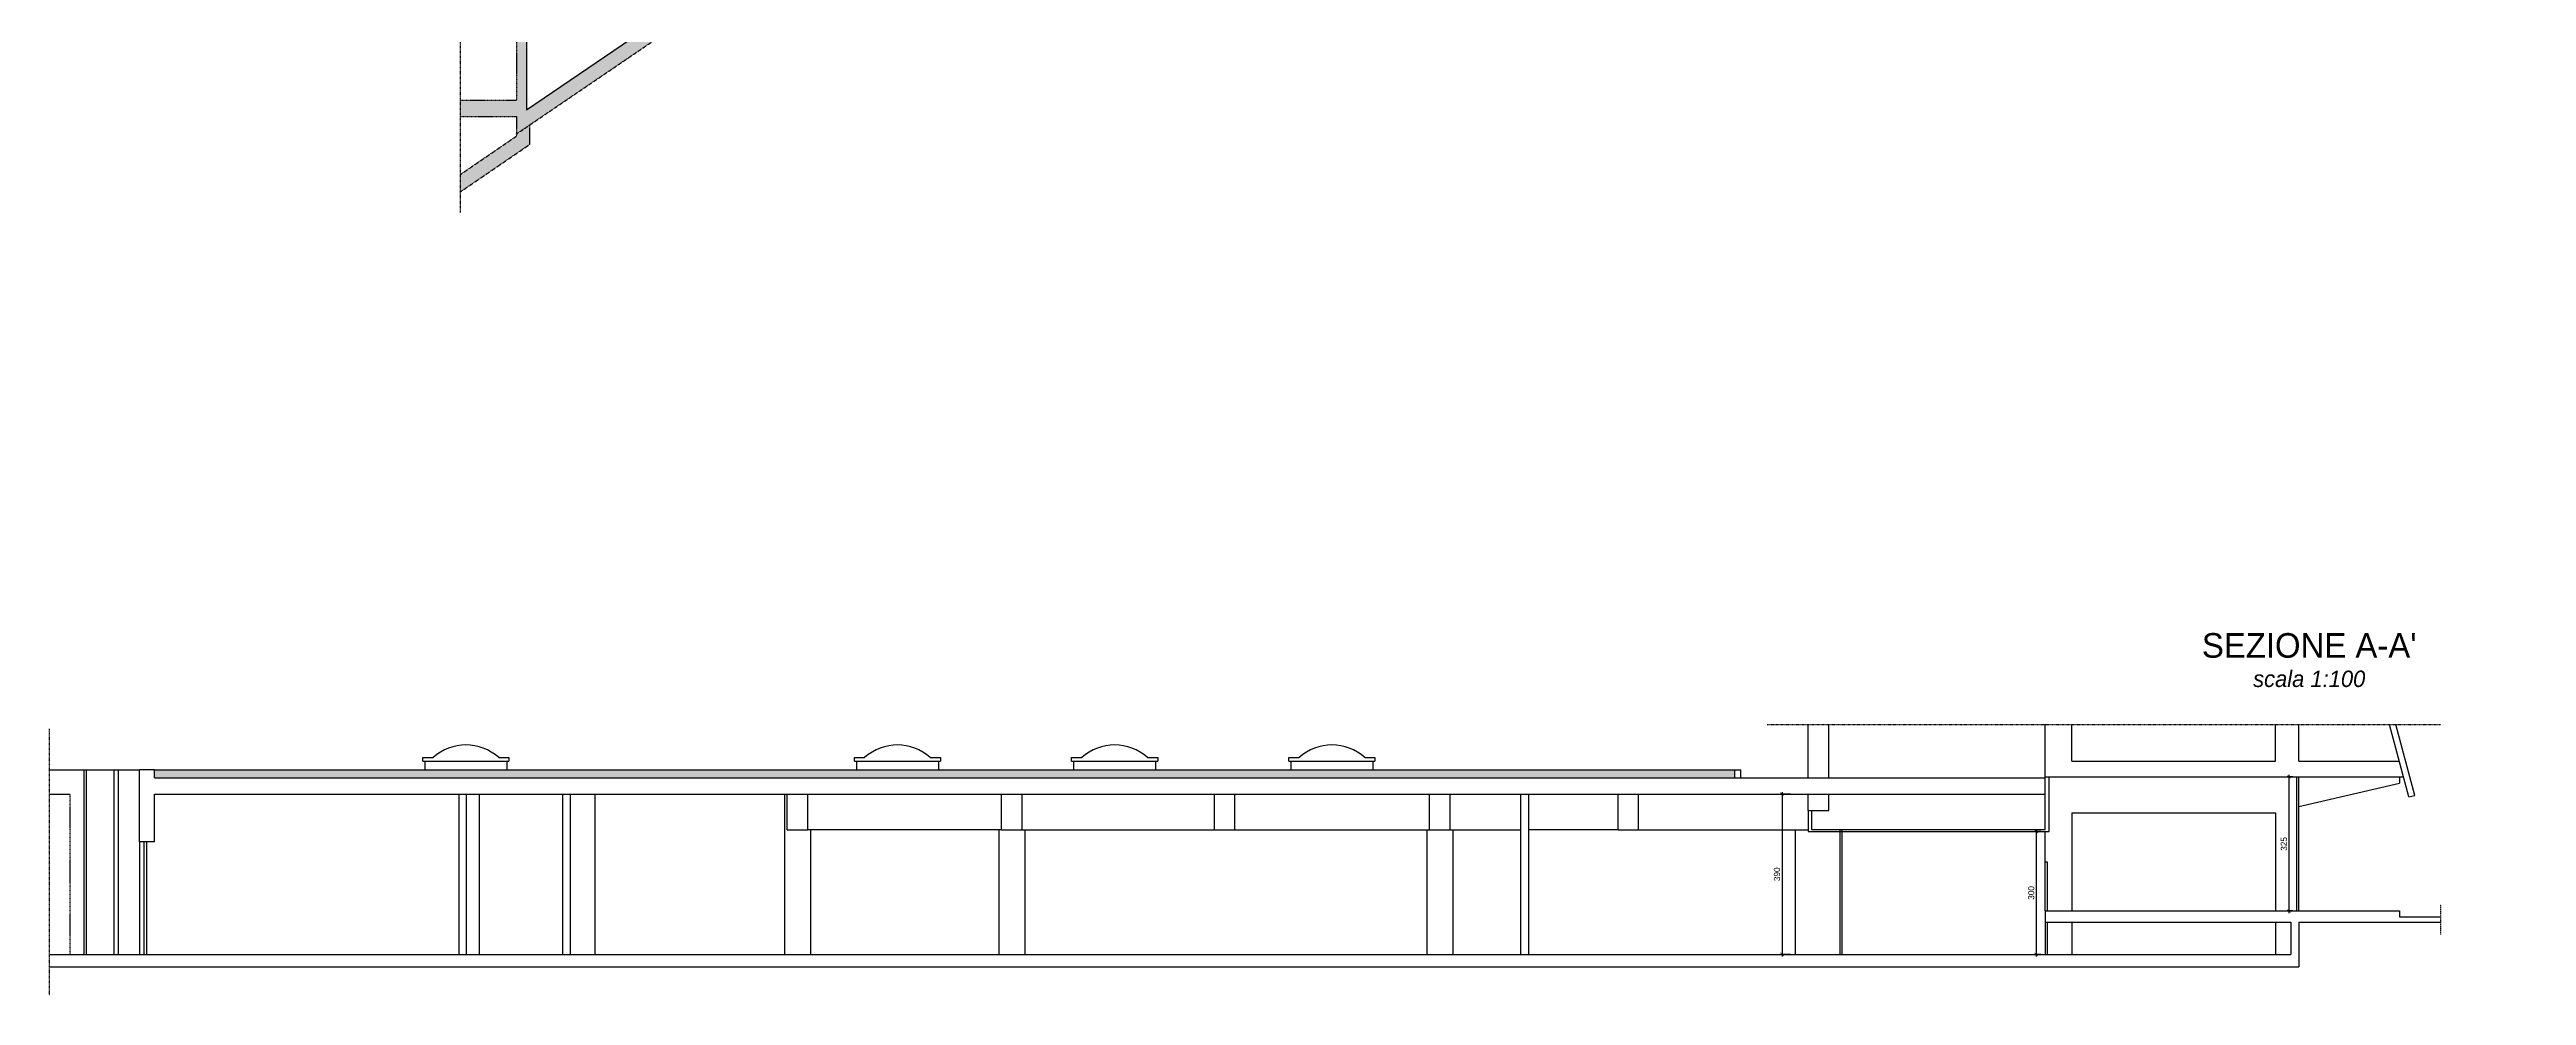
# Model space of a CAD drawing. Header units: millimetres. Extents: x 515 to 43442, y -1882 to 9936.
# Drawn here: x 14482 to 20524, y -1882 to 424 of the extents above; entities that cross this region are included whole.
import ezdxf

# ---------------------------------------------------------------- set-up
doc = ezdxf.new("R2010")
doc.units = ezdxf.units.MM
doc.linetypes.add('35', pattern=[1.5, 0.5, -0.25, 0.5, -0.25])
doc.linetypes.add('DASHDOT2', pattern=[0.5, 0.25, -0.125, 0, -0.125])
doc.layers.get('Defpoints').update_dxf_attribs({"color": 31})
for name, color, linetype in [('CAMP murantico', 161, 'Continuous'), ('INF', 8, 'Continuous'), ('Interni S', 2, 'Continuous'), ('Q_100_ESECUTIVO', 3, 'Continuous'), ('SEZ', 170, 'Continuous'), ('Testi', 7, 'Continuous')]:
    doc.layers.add(name, color=color, linetype=linetype)
doc.layers.add('CAMP sez', color=9, linetype='Continuous', lineweight=15, true_color=0xbdbdbd)
doc.styles.add('T_ESE_q100', font='bahnschrift.ttf', dxfattribs={"height": 15})
doc.dimstyles.new('ESE_q100', dxfattribs={"dimscale": 0, "dimtxt": 15, "dimasz": 8, "dimexe": 5, "dimexo": 10, "dimgap": 5, "dimtad": 1, "dimdec": 0, "dimrnd": 0.5, "dimzin": 0, "dimdsep": 46, "dimtxsty": 'T_ESE_q100', "dimblk": 'ARCHTICK', "dimcen": 0.09, "dimdle": 5, "dimadec": 0, "dimazin": 0, "dimtfac": 1, "dimtdec": 0, "dimtofl": 0, "dimtmove": 2, "dimatfit": 3, "dimldrblk": 'ARCHTICK', "dimfxl": 20, "dimfxlon": 1, "dimtolj": 1, "dimtzin": 0, "dimarcsym": 0})

# ---------------------------------------------------------------- blocks, each defined once
blk = doc.blocks.new('_ArchTick')
at = {"color": 0, "linetype": 'ByBlock', "const_width": 0.15}
blk.add_lwpolyline([(-0.5, -0.5), (0.5, 0.5)], dxfattribs=at)
blk = doc.blocks.new('*D108')
at = {"layer": 'Defpoints', "color": 0, "transparency": 16777216}
for p in [(19944.5, -1349.4), (19963.6, -1349.4), (19963.6, -1676.4)]:
    blk.add_point(p, dxfattribs=at)
at = {"layer": 'Q_100_ESECUTIVO', "color": 0, "lineweight": -2, "transparency": 16777216}
for p, q in [((19953.6, -1349.4), (19939.5, -1349.4)), ((19944.5, -1681.4), (19944.5, -1344.4)), ((19953.6, -1676.4), (19939.5, -1676.4))]:
    blk.add_line(p, q, dxfattribs=at)
at = {"layer": 'Q_100_ESECUTIVO', "color": 0, "lineweight": -2, "transparency": 16777216, "xscale": 8, "yscale": 8, "zscale": 8}
for p, rotation in [((19944.5, -1349.4), 90), ((19944.5, -1676.4), 270)]:
    blk.add_blockref('_ArchTick', p, dxfattribs=dict(at, rotation=rotation))
at = {"layer": 'Q_100_ESECUTIVO', "color": 0, "transparency": 16777216, "insert": (19931.9, -1512.9), "char_height": 15, "attachment_point": 5, "rotation": 90, "style": 'T_ESE_q100'}
blk.add_mtext('\\A1;325', dxfattribs=at)
blk = doc.blocks.new('*D109')
at = {"layer": 'Defpoints', "color": 0, "transparency": 16777216}
for p in [(19328.2, -1482.4), (19349.6, -1482.4), (19349.6, -1782.4)]:
    blk.add_point(p, dxfattribs=at)
at = {"layer": 'Q_100_ESECUTIVO', "color": 0, "lineweight": -2, "transparency": 16777216}
for p, q in [((19339.6, -1482.4), (19323.2, -1482.4)), ((19328.2, -1787.4), (19328.2, -1477.4)), ((19339.6, -1782.4), (19323.2, -1782.4))]:
    blk.add_line(p, q, dxfattribs=at)
at = {"layer": 'Q_100_ESECUTIVO', "color": 0, "lineweight": -2, "transparency": 16777216, "xscale": 8, "yscale": 8, "zscale": 8}
for p, rotation in [((19328.2, -1482.4), 90), ((19328.2, -1782.4), 270)]:
    blk.add_blockref('_ArchTick', p, dxfattribs=dict(at, rotation=rotation))
at = {"layer": 'Q_100_ESECUTIVO', "color": 0, "transparency": 16777216, "insert": (19315.5, -1632.4), "char_height": 15, "attachment_point": 5, "rotation": 90, "style": 'T_ESE_q100'}
blk.add_mtext('\\A1;300', dxfattribs=at)
blk = doc.blocks.new('*D110')
at = {"layer": 'Defpoints', "color": 0, "transparency": 16777216}
for p in [(18771.6, -1391.4), (18708, -1782.4), (18771.6, -1782.4)]:
    blk.add_point(p, dxfattribs=at)
at = {"layer": 'Q_100_ESECUTIVO', "color": 0, "lineweight": -2, "transparency": 16777216}
for p, q in [((18708, -1386.4), (18708, -1787.4)), ((18728, -1391.4), (18703, -1391.4)), ((18728, -1782.4), (18703, -1782.4))]:
    blk.add_line(p, q, dxfattribs=at)
at = {"layer": 'Q_100_ESECUTIVO', "color": 0, "lineweight": -2, "transparency": 16777216, "xscale": 8, "yscale": 8, "zscale": 8}
for p, rotation in [((18708, -1391.4), 90), ((18708, -1782.4), 270)]:
    blk.add_blockref('_ArchTick', p, dxfattribs=dict(at, rotation=rotation))
at = {"layer": 'Q_100_ESECUTIVO', "color": 0, "transparency": 16777216, "insert": (18695.4, -1586.9), "char_height": 15, "attachment_point": 5, "rotation": 90, "style": 'T_ESE_q100'}
blk.add_mtext('\\A1;390', dxfattribs=at)

msp = doc.modelspace()

# ---------------------------------------------------------------- hatches: boundary and pattern name
at = {"layer": 'CAMP murantico'}
h = msp.add_hatch(dxfattribs=at)
h.set_pattern_fill('EARTH', color=256, scale=0.8, angle=45)
h.set_pattern_definition([(45, (23892.545, -5509.2794), (0, 7.184205), [5.08, -5.08]), (45, (23891.198, -5507.9323), (0, 7.184205), [5.08, -5.08]), (45, (23889.851, -5506.5853), (0, 7.184205), [5.08, -5.08]), (135, (23889.851, -5505.6873), (-7.184205, 0), [5.08, -5.08]), (135, (23891.198, -5504.34), (-7.184205, 0), [5.08, -5.08]), (135, (23892.545, -5502.993), (-7.184205, 0), [5.08, -5.08])])
h.paths.add_polyline_path([(18592.6, -1332.4), (14737.4, -1332.4), (14737.4, -1351.4), (18592.6, -1351.4)])
at = {"layer": 'CAMP sez'}
h = msp.add_hatch(color=256, dxfattribs=at)
h.dxf.hatch_style = 1
h.paths.add_polyline_path([(16255.5, 2320), (16141.5, 2320), (16141.5, 2293), (16146.5, 2293), (16146.5, 2274), (16141.5, 2274), (16141.5, 2247), (16255.5, 2247)], flags=17)
h.paths.add_polyline_path([(15798.5, 1738), (15645.5, 1738), (15645.5, 1723), (15798.5, 1723)], flags=17)
h.paths.add_polyline_path([(15277, 4658), (15257, 4658), (15257, 4260), (15277, 4260)], flags=17)
h.paths.add_polyline_path([(15297, 4260), (15237, 4260), (15237, 4240), (15297, 4240)], flags=17)
h.paths.add_polyline_path([(15414.5, 4260), (15387, 4260), (15387, 4240), (15414.5, 4240)], flags=17)
h.paths.add_polyline_path([(15147, 4260), (15034.5, 4260), (15034.5, 4240), (15147, 4240)], flags=17)
h.paths.add_polyline_path([(15560.5, 3925), (15414.5, 3925), (15414.5, 3909), (15533.5, 3909), (15533.5, 3816), (15586.5, 3816), (15586.5, 3827), (15560.5, 3827)], flags=17)
h.paths.add_polyline_path([(15414.5, 3914), (15394.5, 3914), (15394.5, 3909), (15414.5, 3909)], flags=17)
h.paths.add_polyline_path([(17153.5, 2840), (17090.5, 2840), (17090.5, 2768), (17153.5, 2768)], flags=17)
h.paths.add_polyline_path([(17153.5, 1794), (17090.5, 1794), (17090.5, 1695), (17153.5, 1733)], flags=17)
h.paths.add_polyline_path([(17668, 2087.5), (17648.9, 2115.6), (17616.6, 2093.7), (17635.7, 2065.6)], flags=17)
h.paths.add_polyline_path([(18190.2, 2442.4), (18171.1, 2470.6), (18138.9, 2448.6), (18158, 2420.5)], flags=17)
h.paths.add_polyline_path([(18197.5, 2840), (18134.5, 2840), (18134.5, 2768), (18197.5, 2768)], flags=17)
h.paths.add_polyline_path([(18722.9, 2804.4), (18720.5, 2840), (18657.5, 2840), (18657.5, 2760)], flags=17)
h.paths.add_polyline_path([(19261.8, 3176.8), (19243.8, 3203.2), (19183.4, 3162.2), (19201.4, 3135.7)], flags=17)
h.paths.add_polyline_path([(19514.9, 3348.8), (19496.9, 3375.2), (19465.4, 3353.9), (19483.4, 3327.4)], flags=17)
h.paths.add_polyline_path([(16925.5, 1723), (16905.5, 1723), (16905.5, 1593.5), (16682.3, 1441.8), (16693.5, 1425.2), (16925.5, 1582.9)], flags=17)
h.paths.add_polyline_path([(16661.3, 1403.3), (16649.9, 1420), (16255.5, 1221.4), (16255.5, 1199)], flags=17)
h.paths.add_polyline_path([(16674.4, 1453.3), (16642.2, 1431.4), (16661.3, 1403.3), (16693.5, 1425.2)], flags=17)
h.paths.add_polyline_path([(16255.5, 1272), (16141.5, 1272), (16141.5, 1245), (16146.5, 1245), (16146.5, 1226), (16141.5, 1226), (16141.5, 1199), (16255.5, 1199), (16255.5, 1221.4)], flags=17)
h.paths.add_polyline_path([(16255.5, 1796), (16141.5, 1796), (16141.5, 1769), (16146.5, 1769), (16146.5, 1750), (16141.5, 1750), (16141.5, 1723), (16255.5, 1723)], flags=17)
h.paths.add_polyline_path([(15645.5, 1796), (15580.5, 1796), (15580.5, 1769), (15585.5, 1769), (15585.5, 1750), (15580.5, 1750), (15580.5, 1723), (15645.5, 1723)], flags=17)
h.paths.add_polyline_path([(16141.5, 1738), (15888.5, 1738), (15888.5, 1723), (16141.5, 1723)], flags=17)
edge = h.paths.add_edge_path(flags=17)
edge.add_arc((15645.5, 2283.5), 218, 270, 282.45894, ccw=False)
edge.add_line((15645.5, 2065.5), (15645.5, 2048.5))
edge.add_arc((15645.5, 2283.5), 235, 270, 282.45894)
edge.add_line((15696.2, 2054.1), (15692.6, 2070.7))
edge = h.paths.add_edge_path(flags=17)
edge.add_line((15645.5, 2322), (15561.4, 2322))
edge.add_arc((15645.5, 2283.5), 92.5, 155.40407, 204.59593)
edge.add_line((15561.4, 2245), (15645.5, 2245))
edge.add_line((15645.5, 2245), (15645.5, 2322))
edge = h.paths.add_edge_path(flags=17)
edge.add_arc((15645.5, 2283.5), 235, 77.54106, 90)
edge.add_line((15645.5, 2518.5), (15645.5, 2501.5))
edge.add_arc((15645.5, 2283.5), 218, 77.54106, 90, ccw=False)
edge.add_line((15692.6, 2496.4), (15696.2, 2513))
h.paths.add_polyline_path([(15645.5, 1272), (15580.5, 1272), (15580.5, 1245), (15585.5, 1245), (15585.5, 1226), (15580.5, 1226), (15580.5, 1199), (15645.5, 1199)], flags=17)
h.paths.add_polyline_path([(15078.5, 1245), (15083.5, 1245), (15083.5, 1272), (15026.5, 1272), (15026.5, 1199), (15083.5, 1199), (15083.5, 1226), (15078.5, 1226)], flags=17)
h.paths.add_polyline_path([(15580.5, 1212), (15083.5, 1212), (15083.5, 1199), (15580.5, 1199)], flags=17)
h.paths.add_polyline_path([(15053.5, 1199), (15026.5, 1199), (15026.5, 1175), (15053.5, 1175)], flags=17)
h.paths.add_polyline_path([(15078.5, 1769), (15083.5, 1769), (15083.5, 1796), (15026.5, 1796), (15026.5, 1723), (15083.5, 1723), (15083.5, 1750), (15078.5, 1750)], flags=17)
h.paths.add_polyline_path([(15078.5, 2293), (15083.5, 2293), (15083.5, 2320), (15026.5, 2320), (15026.5, 2247), (15083.5, 2247), (15083.5, 2274), (15078.5, 2274)], flags=17)
h.paths.add_polyline_path([(15078.5, 2817), (15083.5, 2817), (15083.5, 2844), (15026.5, 2844), (15026.5, 2771), (15083.5, 2771), (15083.5, 2798), (15078.5, 2798)], flags=17)
h.paths.add_polyline_path([(15083.5, 3322), (15078.5, 3322), (15078.5, 3341), (15083.5, 3341), (15083.5, 3368), (15026.5, 3368), (15026.5, 3295), (15083.5, 3295)], flags=17)
h.paths.add_polyline_path([(15645.5, 3675), (15026.5, 3675), (15026.5, 3664), (15634.5, 3664), (15634.5, 3527), (15565.5, 3527), (15565.5, 3516), (15634.5, 3516), (15634.5, 3507), (15640.5, 3507), (15640.5, 3512), (15645.5, 3512)], flags=17)
h.paths.add_polyline_path([(15487.5, 3664), (15477.5, 3664), (15477.5, 3464), (15387.5, 3464), (15387.5, 3461), (15472.5, 3461), (15472.5, 3455), (15387.5, 3455), (15387.5, 3452), (15477.5, 3452), (15477.5, 3310), (15272.5, 3310), (15272.5, 3320), (15257.5, 3320), (15257.5, 3295), (15487.5, 3295), (15487.5, 3358), (15580.5, 3358), (15580.5, 3368), (15487.5, 3368), (15487.5, 3516), (15490.5, 3516), (15490.5, 3527), (15487.5, 3527)], flags=17)
h.paths.add_polyline_path([(15272.5, 3664), (15257.5, 3664), (15257.5, 3410), (15262, 3410), (15262, 3495), (15268, 3495), (15268, 3410), (15272.5, 3410), (15272.5, 3452), (15297.5, 3452), (15297.5, 3464), (15272.5, 3464)], flags=16)
h.paths.add_polyline_path([(15689.5, 3670), (15689.5, 3675), (15669.5, 3675), (15645.5, 3675), (15645.5, 3661), (15689.5, 3661)], flags=17)
h.paths.add_polyline_path([(15645.5, 3368), (15580.5, 3368), (15580.5, 3358), (15580.5, 3295), (15645.5, 3295)], flags=17)
h.paths.add_polyline_path([(15645.5, 3427), (15640.5, 3427), (15640.5, 3432), (15634.5, 3432), (15634.5, 3368), (15645.5, 3368)], flags=17)
h.paths.add_polyline_path([(16255.5, 3368), (16141.5, 3368), (16141.5, 3341), (16146.5, 3341), (16146.5, 3322), (16141.5, 3322), (16141.5, 3295), (16255.5, 3295)], flags=17)
h.paths.add_polyline_path([(16255.5, 2844), (16141.5, 2844), (16141.5, 2817), (16146.5, 2817), (16146.5, 2798), (16141.5, 2798), (16141.5, 2771), (16255.5, 2771)], flags=17)
h.paths.add_polyline_path([(15645.5, 2844), (15580.5, 2844), (15580.5, 2817), (15585.5, 2817), (15585.5, 2798), (15580.5, 2798), (15580.5, 2771), (15645.5, 2771)], flags=17)
h.paths.add_polyline_path([(16925.5, 3852), (16905.5, 3852), (16905.5, 3691), (16925.5, 3691)], flags=17)
h.paths.add_polyline_path([(16925.5, 3196), (16905.5, 3196), (16905.5, 2431), (16925.5, 2431)], flags=17)
h.paths.add_polyline_path([(16925.5, 2131), (16905.5, 2131), (16905.5, 1743), (16255.5, 1743), (16255.5, 1723), (16925.5, 1723)], flags=17)
h.paths.add_polyline_path([(20091.5, 3852.1), (20487.6, 4125), (20423.8, 3502.2), (20356.8, 3456.7), (20376.3, 3427.6), (20456.9, 3482.4), (20523.5, 4186.1), (20050, 3860), (20105.4, 3777.5), (20158.7, 3698.1), (20170.6, 3706.1), (20171.2, 3706.4), (20183.6, 3714.8)])
h.paths.add_polyline_path([(15039.5, 3909), (15318.5, 3909), (15318.5, 3914), (15008.5, 3914), (15008.5, 4240), (15034.5, 4240), (15034.5, 4308), (15008.5, 4308), (15008.5, 4617), (15034.5, 4617), (15034.5, 4658), (15519.5, 4658), (15519.5, 4308), (15414.5, 4308), (15414.5, 3925), (15429.5, 3925), (15429.5, 4291), (15529.5, 4291), (15529.5, 4237), (15938.5, 4237), (15938.5, 4248), (15559.5, 4248), (15559.5, 4308), (15540.5, 4308), (15540.5, 4617), (15559.5, 4617), (15559.5, 4658), (16056.5, 4658), (16056.5, 4248), (16028.5, 4248), (16028.5, 4237), (16056.5, 4237), (16056.5, 3870), (16034.5, 3870), (16034.5, 3827), (15668.5, 3827), (15668.5, 3816), (16034.5, 3816), (16034.5, 3788), (16045.5, 3788), (16045.5, 3816), (16358.5, 3816), (16358.5, 3675), (16045.5, 3675), (16045.5, 3702), (16034.5, 3702), (16034.5, 3675), (15799.5, 3675), (15779.5, 3675), (15779.5, 3670), (15779.5, 3661), (16378.5, 3661), (16378.5, 3758), (16687.5, 3758), (16687.5, 3852), (17111.5, 3852), (17111.5, 3833), (17138.5, 3833), (17138.5, 3852), (18155.5, 3852), (18155.5, 3833), (18182.5, 3833), (18182.5, 3852), (19200.5, 3852), (19200.5, 3833), (19251.5, 3833), (19251.5, 3919), (19243.5, 3919), (19243.5, 4229), (19251.5, 4229), (19251.5, 4280), (19479.5, 4280), (19479.5, 4223), (19682.5, 3865), (19507.5, 3865), (19507.5, 3919), (19479.5, 3919), (19479.5, 3849), (19532.5, 3756.1), (19542.1, 3761.5), (19492.2, 3849), (19691.6, 3849), (19836.8, 3592.9), (19693.6, 3495.6), (19585.6, 3685.1), (19576.1, 3679.6), (19697.4, 3466.8), (20120.8, 3754.6), (20105.4, 3777.5), (19860.9, 3611.3), (19509.5, 4230.9), (19509.5, 4310), (19213.5, 4310), (19213.5, 3882), (16647.5, 3882), (16647.5, 3778), (16378.5, 3778), (16378.5, 3836), (16076.5, 3836), (16076.5, 4678), (14988.5, 4678), (14988.5, 3841), (14781.5, 3841), (14781.5, 3295), (14816.5, 3295), (14816.5, 3816), (15039.5, 3816)])
h.paths.add_polyline_path([(15620.5, 213.1), (15483.3, 119.3), (15483.3, 76.9), (15652.5, 192.6), (15652.5, 240.1), (20340.9, 3426.6), (20351.5, 3410.8), (20376.3, 3427.6), (20346.2, 3472.5), (15645.5, 277.7), (15645.5, 624), (15053.5, 624), (15053.5, 712), (15021.5, 712), (15021.5, 600), (15026.5, 600), (15026.5, 568), (14909.5, 568), (14922.5, 564), (15021.5, 564), (15021.5, 518), (15084.5, 518), (15084.5, 598), (15582.5, 598), (15582.5, 550), (15620.5, 550), (15620.5, 300), (15483.3, 300), (15483.3, 261), (15620.5, 261)])

# ---------------------------------------------------------------- linework, layer by layer
at = {"layer": 'CAMP murantico'}
msp.add_line((14737.4, -1332.4), (18592.6, -1332.4), dxfattribs=at)
at = {"layer": 'INF'}
for p, q in [((14566.3, -1332.4), (14701.2, -1332.4)), ((14571.3, -1332.4), (14571.3, -1782.4)), ((14638.3, -1332.4), (14638.3, -1782.4)), ((14648.9, -1332.4), (14648.9, -1782.4)), ((19968.6, -1421.4), (20213.6, -1364.4)), ((20213.6, -1349.4), (20213.6, -1364.4)), ((15498.2, -1391.4), (15498.2, -1782.4)), ((15751.3, -1391.4), (15751.3, -1782.4)), ((16274.6, -1391.4), (16274.6, -1782.4)), ((19414.6, -1437.4), (19414.6, -1676.4)), ((19414.6, -1437.4), (19911.6, -1437.4)), ((19911.6, -1437.4), (19911.6, -1676.4)), ((14701.2, -1507.4), (14701.2, -1782.4)), ((14712.1, -1507.4), (14712.1, -1782.4)), ((14718.1, -1507.4), (14718.1, -1782.4)), ((16337.6, -1478.4), (16337.6, -1782.4)), ((16797.6, -1478.4), (16797.6, -1782.4)), ((16854.1, -1478.4), (17323.1, -1478.4)), ((16860.6, -1478.4), (16860.6, -1782.4)), ((17373.1, -1478.4), (17848.1, -1478.4)), ((17841.6, -1478.4), (17841.6, -1782.4)), ((17898.1, -1478.4), (18069.6, -1478.4)), ((17904.6, -1478.4), (17904.6, -1782.4)), ((18307.6, -1478.4), (18089.6, -1478.4)), ((18357.6, -1478.4), (18771.6, -1478.4)), ((18739.6, -1478.4), (18739.6, -1782.4)), ((19349.6, -1556.4), (19349.6, -1482.4)), ((19349.6, -1676.4), (19349.6, -1556.4)), ((19349.6, -1556.4), (19354.6, -1556.4)), ((19354.6, -1556.4), (19354.6, -1676.4)), ((19414.6, -1703.4), (19414.6, -1782.4)), ((19911.6, -1703.4), (19911.6, -1782.4))]:
    msp.add_line(p, q, dxfattribs=at)
at = {"layer": 'INF', "color": 5, "true_color": 0x1a1aff}
for p, q in [((19963.6, -1676.4), (19963.6, -1349.4)), ((19968.6, -1676.4), (19968.6, -1349.4)), ((18848.6, -1478.4), (18848.6, -1782.4)), ((18853.6, -1478.4), (18853.6, -1782.4))]:
    msp.add_line(p, q, dxfattribs=at)
at = {"layer": 'Interni S'}
for p, q in [((15392.4, -1302.4), (15417.4, -1302.4)), ((15392.4, -1311.4), (15392.4, -1302.4)), ((15392.4, -1311.4), (15602.4, -1311.4)), ((15397.4, -1311.4), (15397.4, -1332.4)), ((15577.4, -1302.4), (15602.4, -1302.4)), ((15597.4, -1311.4), (15597.4, -1332.4)), ((15602.4, -1302.4), (15602.4, -1311.4)), ((16445, -1302.4), (16470, -1302.4)), ((16445, -1311.4), (16445, -1302.4)), ((16445, -1311.4), (16655, -1311.4)), ((16450, -1311.4), (16450, -1332.4)), ((16630, -1302.4), (16655, -1302.4)), ((16650, -1311.4), (16650, -1332.4)), ((16655, -1302.4), (16655, -1311.4)), ((16974.8, -1302.4), (16999.8, -1302.4)), ((16974.8, -1311.4), (16974.8, -1302.4)), ((16974.8, -1311.4), (17184.8, -1311.4)), ((16979.8, -1311.4), (16979.8, -1332.4)), ((17159.8, -1302.4), (17184.8, -1302.4)), ((17179.8, -1311.4), (17179.8, -1332.4)), ((17184.8, -1302.4), (17184.8, -1311.4)), ((17504.8, -1302.4), (17529.8, -1302.4)), ((17504.8, -1311.4), (17504.8, -1302.4)), ((17504.8, -1311.4), (17714.8, -1311.4)), ((17509.8, -1311.4), (17509.8, -1332.4)), ((17689.8, -1302.4), (17714.8, -1302.4)), ((17709.8, -1311.4), (17709.8, -1332.4)), ((17714.8, -1302.4), (17714.8, -1311.4)), ((15480.2, -1391.4), (15480.2, -1782.4)), ((15529.7, -1391.4), (15529.7, -1782.4)), ((15733.3, -1391.4), (15733.3, -1782.4)), ((15811.7, -1391.4), (15811.7, -1782.4)), ((16804.1, -1478.4), (16331.1, -1478.4))]:
    msp.add_line(p, q, dxfattribs=at)
for centre in [(15497.4, -1390.1), (16550, -1390.1), (17079.8, -1390.1), (17609.8, -1390.1)]:
    msp.add_arc(centre, 118.7, 47.6373, 132.3627, dxfattribs=at)
at = {"layer": 'SEZ'}
for p, q in [((15645.5, 277.7), (20346.2, 3472.5)), ((15645.5, 624), (15645.5, 277.7)), ((18771.6, -1351.4), (18771.6, -1221.4)), ((18821.6, -1351.4), (18821.6, -1221.4)), ((19349.6, -1391.4), (19349.6, -1221.4)), ((19414.6, -1311.4), (19414.6, -1221.4)), ((19911.6, -1311.4), (19911.6, -1221.4)), ((19968.6, -1311.4), (19968.6, -1221.4)), ((20236.9, -1398.3), (20189.5, -1221.4)), ((20251.3, -1394.4), (20205, -1221.4)), ((19414.6, -1311.4), (19911.6, -1311.4)), ((19968.6, -1311.4), (20213.6, -1311.4)), ((14481.7, -1332.4), (14566.3, -1332.4)), ((14566.3, -1782.4), (14566.3, -1332.4)), ((14701.2, -1507.4), (14701.2, -1332.4)), ((14737.4, -1332.4), (14701.2, -1332.4)), ((14737.4, -1351.4), (14737.4, -1332.4)), ((14737.4, -1351.4), (19349.6, -1351.4)), ((18592.6, -1351.4), (18592.6, -1332.4)), ((18592.6, -1332.4), (18607.6, -1332.4)), ((18607.6, -1351.4), (18607.6, -1332.4)), ((19349.6, -1349.4), (20223.8, -1349.4)), ((19359.6, -1482.4), (19359.6, -1349.4)), ((14481.7, -1391.4), (14531.7, -1391.4)), ((14737.4, -1391.4), (19349.6, -1391.4)), ((14737.4, -1507.4), (14737.4, -1391.4)), ((16281.1, -1478.4), (16281.1, -1391.4)), ((16331.1, -1478.4), (16331.1, -1391.4)), ((16804.1, -1478.4), (16804.1, -1391.4)), ((16854.1, -1478.4), (16854.1, -1391.4)), ((17323.1, -1478.4), (17323.1, -1391.4)), ((17373.1, -1478.4), (17373.1, -1391.4)), ((17848.1, -1478.4), (17848.1, -1391.4)), ((17898.1, -1478.4), (17898.1, -1391.4)), ((18069.6, -1391.4), (18069.6, -1782.4)), ((18089.6, -1391.4), (18089.6, -1782.4)), ((18307.6, -1478.4), (18307.6, -1391.4)), ((18357.6, -1478.4), (18357.6, -1391.4)), ((18771.6, -1431.4), (18771.6, -1391.4)), ((18771.6, -1431.4), (18821.6, -1431.4)), ((18771.6, -1431.4), (18771.6, -1482.4)), ((18779.6, -1431.4), (18779.6, -1477.4)), ((18821.6, -1431.4), (18821.6, -1391.4)), ((19349.6, -1477.4), (19349.6, -1391.4)), ((20236.9, -1398.3), (20251.3, -1394.4)), ((14737.4, -1507.4), (14701.2, -1507.4)), ((16281.1, -1478.4), (16331.1, -1478.4)), ((16804.1, -1478.4), (16854.1, -1478.4)), ((17323.1, -1478.4), (17373.1, -1478.4)), ((17848.1, -1478.4), (17898.1, -1478.4)), ((18307.6, -1478.4), (18357.6, -1478.4)), ((18771.6, -1482.4), (19359.6, -1482.4)), ((18779.6, -1477.4), (19349.6, -1477.4)), ((19349.6, -1676.4), (19349.6, -1782.4)), ((19349.6, -1676.4), (20213.6, -1676.4)), ((20213.6, -1676.4), (20213.6, -1690.4)), ((20213.6, -1690.4), (20313.6, -1690.4)), ((19349.6, -1703.4), (19948.6, -1703.4)), ((19354.6, -1703.4), (19354.6, -1782.4)), ((19948.6, -1703.4), (19948.6, -1782.4)), ((19968.6, -1703.4), (20313.6, -1703.4)), ((19968.6, -1703.4), (19968.6, -1812.4)), ((14481.7, -1782.4), (19948.6, -1782.4)), ((14481.7, -1812.4), (19968.6, -1812.4))]:
    msp.add_line(p, q, dxfattribs=at)
at = {"layer": 'SEZ', "linetype": '35', "ltscale": 0.3}
for p, q in [((15620.5, 218.4), (20340.9, 3426.6)), ((15620.5, 550), (15620.5, 300)), ((15620.5, 300), (15483.3, 300)), ((15483.3, 261), (15620.5, 261)), ((15620.5, 261), (15620.5, 213.1)), ((15483.3, 119.3), (15620.5, 213.1)), ((15483.3, 76.9), (15652.5, 192.6)), ((15652.5, 240.1), (15652.5, 192.6)), ((14531.7, -1782.4), (14531.7, -1391.4))]:
    msp.add_line(p, q, dxfattribs=at)
at = {"layer": 'SEZ', "linetype": 'DASHDOT2'}
for p, q in [((15483.3, 490.2), (15483.3, 26.9)), ((14481.7, -1882.4), (14481.7, -1232.4)), ((18671.6, -1221.4), (20313.6, -1221.4))]:
    msp.add_line(p, q, dxfattribs=at)
at = {"layer": 'SEZ', "linetype": 'DASHDOT2', "ltscale": 0.5}
msp.add_line((20313.6, -1660.4), (20313.6, -1733.4), dxfattribs=at)

# ---------------------------------------------------------------- texts
at = {"layer": 'Testi', "attachment_point": 5, "style": 'T_ESE_q100'}
for s, insert, char_height in [("SEZIONE A-A'", (19993.6, -1029.2), 60), ('{\\fBahnschrift Light|b0|i1|c0|p34;scala 1:100}', (19993.6, -1110.5), 40)]:
    msp.add_mtext(s, dxfattribs=dict(at, insert=insert, char_height=char_height))

# ---------------------------------------------------------------- dimensions: what is measured, and where the dimension line sits
at = {"layer": 'Q_100_ESECUTIVO'}
for base, p1, p2, picture, middle in [((18708, -1782.4), (18771.6, -1391.4), (18771.6, -1782.4), '*D110', (18695.4, -1586.9)), ((19944.5, -1349.4), (19963.6, -1676.4), (19963.6, -1349.4), '*D108', (19931.9, -1512.9)), ((19328.2, -1482.4), (19349.6, -1782.4), (19349.6, -1482.4), '*D109', (19315.5, -1632.4))]:
    dim = msp.add_linear_dim(base=base, p1=p1, p2=p2, angle=90, dimstyle='ESE_q100', override={"dimscale": 1, "dimrnd": 5}, dxfattribs=at)
    dim.commit()
    dim.dimension.update_dxf_attribs({"geometry": picture, "text_midpoint": middle})

doc.saveas('drawing.dxf')
